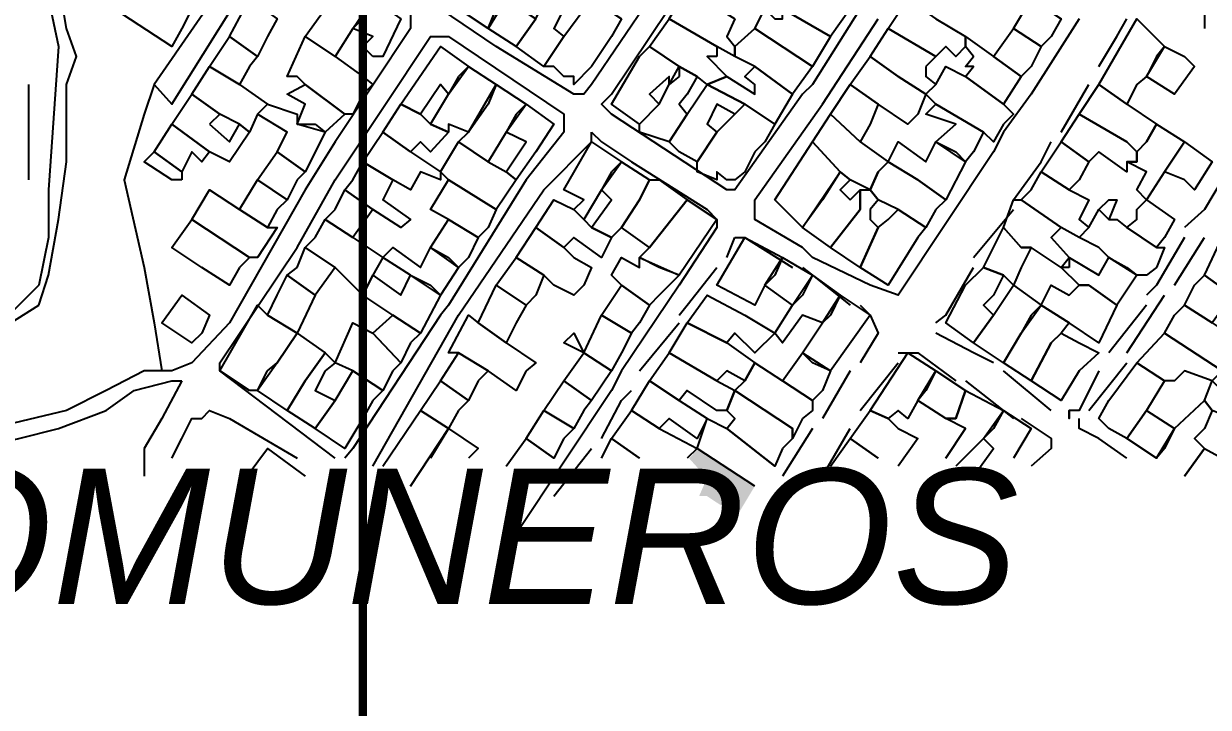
# Model space of a CAD drawing. Header units: millimetres. Extents: x -3588 to 75209, y -3737 to 38254.
# Drawn here: x 18576.6 to 18744.7, y 32644.3 to 32741.4 of the extents above; entities that cross this region are included whole.
import ezdxf

# ---------------------------------------------------------------- set-up
doc = ezdxf.new("R2010")
doc.units = ezdxf.units.MM
for name, color, linetype in [('H', 250, 'Continuous'), ('P', 253, 'Continuous'), ('T', 7, 'Continuous')]:
    doc.layers.add(name, color=color, linetype=linetype)

msp = doc.modelspace()

# ---------------------------------------------------------------- hatches: boundary and pattern name
at = {"layer": 'H', "linetype": 'Continuous'}
msp.add_hatch(color=256, dxfattribs=at).paths.add_polyline_path([(18680.346, 32675.72), (18677.801, 32671.495), (18673.56, 32674.312), (18672.44, 32674.312), (18673.56, 32676.856), (18671.015, 32679.673), (18672.44, 32681.081), (18680.346, 32675.72), (18680.346, 32675.72)])

# ---------------------------------------------------------------- linework, layer by layer
at = {"layer": 'P', "const_width": 1.2}
msp.add_lwpolyline([(18624.733, 27097.434), (18624.733, 36423.662)], dxfattribs=at)
at = {"layer": 'P'}
for points in [[(18646.466, 32759.852), (18653.235, 32769.166), (18666.79, 32788.066), (18676.393, 32803.03), (18677.513, 32803.03), (18677.513, 32804.454), (18695.293, 32792.307), (18695.293, 32790.899), (18669.607, 32751.658), (18665.382, 32744.888), (18657.188, 32732.741), (18656.068, 32731.333), (18654.644, 32731.333), (18643.633, 32738.103), (18635.743, 32743.48), (18641.105, 32751.658), (18646.466, 32759.852)], [(18678.921, 32759.852), (18684.283, 32769.166), (18697.838, 32788.066), (18699.246, 32788.066), (18700.67, 32788.066), (18717.042, 32780.176), (18717.042, 32778.752), (18717.042, 32777.344), (18700.67, 32751.658), (18695.293, 32743.48), (18688.524, 32732.741), (18687.115, 32731.333), (18677.513, 32717.778), (18676.393, 32717.778), (18660.021, 32728.516), (18658.597, 32729.925), (18660.021, 32731.333), (18673.56, 32751.658), (18678.921, 32759.852)], [(18607.225, 32751.658), (18607.225, 32750.249), (18595.094, 32732.741), (18597.622, 32729.925), (18611.178, 32751.658)], [(18642.513, 32740.647), (18638.272, 32743.48), (18643.633, 32753.066), (18647.874, 32750.249), (18645.057, 32744.888), (18642.513, 32740.647)], [(18578.722, 32750.249), (18580.13, 32744.888), (18581.539, 32738.103), (18580.13, 32717.778), (18580.13, 32711.008), (18578.722, 32704.239), (18570.528, 32696.045), (18570.528, 32694.637)], [(18599.047, 32740.647), (18597.622, 32738.103), (18589.445, 32743.48), (18589.445, 32744.888), (18592.261, 32748.841), (18593.67, 32747.417), (18600.455, 32743.48), (18599.047, 32740.647)], [(18742.728, 32748.841), (18744.136, 32743.48), (18744.136, 32740.647)], [(18596.214, 32692.092), (18593.67, 32692.092), (18588.308, 32689.275), (18582.659, 32686.443), (18571.936, 32683.914), (18565.167, 32682.506), (18566.575, 32685.322), (18567.984, 32686.443), (18570.528, 32690.684), (18571.936, 32694.637), (18574.769, 32698.878), (18578.722, 32701.406), (18580.13, 32705.647), (18581.539, 32713.553), (18582.659, 32721.731), (18582.659, 32732.741), (18584.083, 32736.694), (18582.659, 32740.647), (18581.539, 32747.417)], [(18624.733, 32742.056), (18623.308, 32740.647), (18620.78, 32736.694), (18616.539, 32739.527), (18619.371, 32743.48), (18622.188, 32747.417), (18626.141, 32744.888), (18624.733, 32742.056)], [(18653.235, 32743.48), (18651.827, 32740.647), (18653.235, 32739.527), (18650.419, 32735.286), (18646.466, 32738.103), (18649.282, 32742.056), (18651.827, 32747.417), (18654.644, 32744.888), (18653.235, 32743.48)], [(18685.707, 32747.417), (18687.115, 32746.297), (18688.524, 32747.417), (18689.932, 32746.297), (18693.885, 32743.48), (18691.068, 32739.527), (18684.283, 32743.48), (18683.162, 32744.888), (18684.283, 32747.417), (18685.707, 32747.417)], [(18611.178, 32739.527), (18609.769, 32736.694), (18605.816, 32739.527), (18608.633, 32744.888), (18612.586, 32742.056), (18611.178, 32739.527)], [(18626.141, 32736.694), (18624.733, 32738.103), (18626.141, 32739.527), (18623.308, 32740.647), (18626.141, 32744.888), (18630.094, 32742.056), (18627.549, 32736.694), (18626.141, 32736.694)], [(18643.633, 32743.48), (18645.057, 32744.888), (18649.282, 32742.056), (18646.466, 32738.103), (18642.513, 32740.647), (18643.633, 32743.48)], [(18661.429, 32742.056), (18660.021, 32739.527), (18657.188, 32735.286), (18654.644, 32732.741), (18654.644, 32733.878), (18653.235, 32733.878), (18651.827, 32735.286), (18650.419, 32735.286), (18653.235, 32739.527), (18657.188, 32744.888), (18661.429, 32742.056)], [(18677.513, 32742.056), (18676.393, 32739.527), (18677.513, 32738.103), (18677.513, 32736.694), (18674.968, 32738.103), (18668.199, 32742.056), (18670.743, 32746.297), (18677.513, 32742.056)], [(18706.032, 32742.056), (18710.257, 32739.527), (18710.257, 32738.103), (18708.848, 32736.694), (18707.44, 32738.103), (18706.032, 32736.694), (18699.246, 32740.647), (18702.079, 32744.888), (18706.032, 32742.056)], [(18722.403, 32739.527), (18720.995, 32738.103), (18717.042, 32740.647), (18719.571, 32744.888), (18723.812, 32742.056), (18722.403, 32739.527)], [(18631.502, 32743.48), (18631.502, 32742.056), (18631.502, 32740.647), (18620.78, 32724.564)], [(18683.162, 32742.056), (18684.283, 32742.056), (18684.283, 32743.48), (18691.068, 32739.527), (18688.524, 32735.286), (18680.346, 32740.647), (18681.754, 32743.48), (18683.162, 32742.056)], [(18674.968, 32736.694), (18673.56, 32736.694), (18676.393, 32733.878), (18673.56, 32732.741), (18672.152, 32733.878), (18669.607, 32735.286), (18665.382, 32738.103), (18668.199, 32742.056), (18674.968, 32738.103), (18674.968, 32736.694)], [(18726.356, 32742.056), (18719.571, 32731.333), (18715.618, 32725.972), (18714.209, 32723.155), (18700.67, 32702.83), (18696.717, 32704.239), (18688.524, 32708.192), (18687.115, 32709.6), (18680.346, 32713.553), (18680.346, 32714.961), (18680.346, 32716.37), (18689.932, 32729.925), (18697.838, 32742.056)], [(18737.367, 32736.694), (18735.943, 32733.878), (18734.534, 32732.741), (18733.126, 32729.925), (18729.173, 32732.741), (18734.534, 32742.056), (18738.487, 32738.103), (18737.367, 32736.694)], [(18729.173, 32735.286), (18731.718, 32739.527), (18733.126, 32742.056)], [(18688.524, 32735.286), (18685.707, 32731.333), (18680.346, 32735.286), (18677.513, 32736.694), (18677.513, 32738.103), (18680.346, 32740.647), (18688.524, 32735.286)], [(18704.607, 32735.286), (18704.607, 32733.878), (18706.032, 32732.741), (18704.607, 32731.333), (18700.67, 32733.878), (18696.717, 32736.694), (18699.246, 32740.647), (18706.032, 32736.694), (18704.607, 32735.286)], [(18719.571, 32735.286), (18718.162, 32733.878), (18714.209, 32736.694), (18717.042, 32740.647), (18720.995, 32738.103), (18719.571, 32735.286)], [(18608.633, 32735.286), (18607.225, 32732.741), (18602.984, 32735.286), (18605.816, 32739.527), (18609.769, 32736.694), (18608.633, 32735.286)], [(18620.78, 32679.673), (18604.408, 32692.092), (18604.408, 32693.228), (18615.419, 32709.6), (18620.78, 32719.202), (18634.319, 32739.527), (18635.743, 32739.527), (18636.864, 32739.527), (18641.105, 32736.694)], [(18624.733, 32731.333), (18623.308, 32728.516), (18622.188, 32728.516), (18616.539, 32732.741), (18615.419, 32733.878), (18613.994, 32733.878), (18616.539, 32739.527), (18620.78, 32736.694), (18624.733, 32733.878), (18626.141, 32732.741), (18624.733, 32731.333)], [(18638.272, 32733.878), (18636.864, 32731.333), (18635.743, 32732.741), (18632.911, 32728.516), (18630.094, 32729.925), (18635.743, 32738.103), (18639.696, 32735.286), (18638.272, 32733.878)], [(18669.607, 32733.878), (18668.199, 32732.741), (18668.199, 32733.878), (18665.382, 32731.333), (18666.79, 32729.925), (18663.958, 32727.092), (18660.021, 32729.925), (18663.958, 32736.694), (18665.382, 32738.103), (18669.607, 32735.286), (18669.607, 32733.878)], [(18714.209, 32736.694), (18718.162, 32733.878), (18715.618, 32729.925), (18710.257, 32733.878), (18711.393, 32735.286), (18710.257, 32735.286), (18711.393, 32736.694), (18710.257, 32738.103), (18710.257, 32739.527), (18714.209, 32736.694)], [(18741.32, 32736.694), (18742.728, 32735.286), (18739.895, 32731.333), (18735.943, 32733.878), (18738.487, 32738.103), (18741.32, 32736.694)], [(18641.105, 32736.694), (18653.235, 32728.516), (18653.235, 32727.092), (18653.235, 32725.972), (18647.874, 32719.202), (18636.864, 32701.406), (18635.743, 32699.998), (18623.308, 32681.081), (18622.188, 32679.673)], [(18703.487, 32728.516), (18702.079, 32727.092), (18697.838, 32729.925), (18693.885, 32732.741), (18696.717, 32736.694), (18700.67, 32733.878), (18704.607, 32731.333), (18703.487, 32728.516)], [(18607.225, 32732.741), (18611.178, 32729.925), (18609.769, 32728.516), (18608.633, 32725.972), (18607.225, 32727.092), (18604.408, 32728.516), (18600.455, 32731.333), (18602.984, 32735.286), (18607.225, 32732.741)], [(18642.513, 32729.925), (18639.696, 32725.972), (18636.864, 32727.092), (18636.864, 32725.972), (18634.319, 32727.092), (18636.864, 32731.333), (18639.696, 32735.286), (18643.633, 32732.741), (18642.513, 32729.925)], [(18670.743, 32731.333), (18669.607, 32729.925), (18670.743, 32728.516), (18668.199, 32724.564), (18663.958, 32725.972), (18663.958, 32727.092), (18666.79, 32729.925), (18668.199, 32732.741), (18669.607, 32735.286), (18672.152, 32733.878), (18670.743, 32731.333)], [(18685.707, 32731.333), (18683.162, 32727.092), (18678.921, 32729.925), (18673.56, 32732.741), (18676.393, 32733.878), (18680.346, 32731.333), (18680.346, 32732.741), (18678.921, 32733.878), (18680.346, 32735.286), (18685.707, 32731.333)], [(18715.618, 32727.092), (18714.209, 32724.564), (18712.801, 32725.972), (18706.032, 32729.925), (18704.607, 32731.333), (18706.032, 32732.741), (18707.44, 32735.286), (18710.257, 32733.878), (18715.618, 32729.925), (18717.042, 32728.516), (18715.618, 32727.092)], [(18577.298, 32732.741), (18577.298, 32719.202)], [(18595.094, 32732.741), (18593.67, 32728.516), (18590.853, 32719.202), (18593.67, 32706.767), (18595.094, 32698.878), (18596.214, 32692.092)], [(18622.188, 32728.516), (18619.371, 32725.972), (18615.419, 32727.092), (18616.539, 32729.925), (18613.994, 32731.333), (18616.539, 32732.741), (18622.188, 32728.516)], [(18646.466, 32728.516), (18645.057, 32725.972), (18642.513, 32721.731), (18638.272, 32724.564), (18639.696, 32725.972), (18643.633, 32732.741), (18647.874, 32729.925), (18646.466, 32728.516)], [(18677.513, 32728.516), (18674.968, 32729.925), (18673.56, 32727.092), (18674.968, 32725.972), (18672.152, 32721.731), (18669.607, 32723.155), (18668.199, 32724.564), (18670.743, 32728.516), (18673.56, 32732.741), (18678.921, 32729.925), (18677.513, 32728.516)], [(18696.717, 32727.092), (18695.293, 32724.564), (18691.068, 32728.516), (18693.885, 32732.741), (18697.838, 32729.925), (18696.717, 32727.092)], [(18723.812, 32725.972), (18727.765, 32732.741)], [(18726.356, 32728.516), (18729.173, 32732.741), (18733.126, 32729.925), (18737.367, 32727.092), (18735.943, 32724.564), (18734.534, 32723.155), (18733.126, 32724.564), (18726.356, 32728.516)], [(18602.984, 32727.092), (18605.816, 32724.564), (18607.225, 32727.092), (18608.633, 32725.972), (18605.816, 32721.731), (18602.984, 32723.155), (18597.622, 32727.092), (18600.455, 32731.333), (18604.408, 32728.516), (18602.984, 32727.092)], [(18617.947, 32727.092), (18619.371, 32725.972), (18616.539, 32720.323), (18612.586, 32723.155), (18613.994, 32725.972), (18609.769, 32728.516), (18611.178, 32729.925), (18615.419, 32728.516), (18615.419, 32727.092), (18617.947, 32727.092)], [(18632.911, 32728.516), (18634.319, 32727.092), (18636.864, 32725.972), (18634.319, 32723.155), (18632.911, 32724.564), (18631.502, 32723.155), (18627.549, 32725.972), (18630.094, 32729.925), (18632.911, 32728.516)], [(18649.282, 32723.155), (18646.466, 32719.202), (18645.057, 32720.323), (18647.874, 32724.564), (18645.057, 32725.972), (18647.874, 32729.925), (18651.827, 32727.092), (18649.282, 32723.155)], [(18680.346, 32723.155), (18678.921, 32720.323), (18677.513, 32719.202), (18676.393, 32719.202), (18674.968, 32720.323), (18674.968, 32719.202), (18672.152, 32720.323), (18672.152, 32721.731), (18674.968, 32725.972), (18677.513, 32728.516), (18678.921, 32729.925), (18683.162, 32727.092), (18681.754, 32724.564), (18680.346, 32723.155)], [(18711.393, 32723.155), (18710.257, 32721.731), (18706.032, 32724.564), (18708.848, 32727.092), (18704.607, 32728.516), (18706.032, 32729.925), (18712.801, 32725.972), (18711.393, 32723.155)], [(18695.293, 32724.564), (18699.246, 32721.731), (18697.838, 32720.323), (18696.717, 32717.778), (18693.885, 32719.202), (18692.476, 32720.323), (18688.524, 32724.564), (18691.068, 32728.516), (18695.293, 32724.564)], [(18733.126, 32724.564), (18734.534, 32723.155), (18734.534, 32721.731), (18733.126, 32721.731), (18733.126, 32720.323), (18729.173, 32723.155), (18727.765, 32721.731), (18723.812, 32724.564), (18726.356, 32728.516), (18733.126, 32724.564)], [(18602.984, 32723.155), (18601.863, 32721.731), (18600.455, 32723.155), (18599.047, 32720.323), (18595.094, 32723.155), (18597.622, 32727.092), (18602.984, 32723.155)], [(18738.487, 32720.323), (18735.943, 32716.37), (18734.534, 32717.778), (18735.943, 32720.323), (18733.126, 32721.731), (18734.534, 32721.731), (18734.534, 32723.155), (18735.943, 32724.564), (18737.367, 32727.092), (18741.32, 32724.564), (18738.487, 32720.323)], [(18631.502, 32723.155), (18635.743, 32720.323), (18635.743, 32719.202), (18632.911, 32720.323), (18631.502, 32717.778), (18628.958, 32719.202), (18624.733, 32721.731), (18627.549, 32725.972), (18631.502, 32723.155)], [(18626.141, 32678.553), (18638.272, 32699.998), (18650.419, 32717.778), (18657.188, 32724.564), (18657.188, 32725.972)], [(18657.188, 32725.972), (18658.597, 32724.564), (18662.838, 32721.731), (18673.56, 32714.961), (18674.968, 32713.553), (18674.968, 32712.417), (18669.607, 32704.239), (18661.429, 32692.092), (18660.021, 32689.275), (18646.466, 32668.951)], [(18599.047, 32719.202), (18597.622, 32719.202), (18593.67, 32721.731), (18595.094, 32723.155), (18599.047, 32720.323), (18599.047, 32719.202)], [(18620.78, 32724.564), (18616.539, 32717.778), (18605.816, 32698.878), (18600.455, 32693.228)], [(18615.419, 32719.202), (18613.994, 32716.37), (18609.769, 32719.202), (18612.586, 32723.155), (18616.539, 32720.323), (18615.419, 32719.202)], [(18642.513, 32721.731), (18645.057, 32720.323), (18646.466, 32719.202), (18643.633, 32714.961), (18636.864, 32719.202), (18635.743, 32720.323), (18638.272, 32724.564), (18642.513, 32721.731)], [(18660.021, 32720.323), (18658.597, 32717.778), (18656.068, 32713.553), (18654.644, 32714.961), (18656.068, 32716.37), (18653.235, 32717.778), (18657.188, 32724.564), (18661.429, 32721.731), (18660.021, 32720.323)], [(18689.932, 32716.37), (18687.115, 32712.417), (18683.162, 32716.37), (18688.524, 32724.564), (18692.476, 32720.323), (18689.932, 32716.37)], [(18708.848, 32723.155), (18710.257, 32721.731), (18707.44, 32716.37), (18703.487, 32719.202), (18699.246, 32721.731), (18700.67, 32724.564), (18704.607, 32721.731), (18706.032, 32724.564), (18708.848, 32723.155)], [(18717.042, 32716.37), (18720.995, 32721.731), (18722.403, 32724.564)], [(18726.356, 32719.202), (18724.932, 32717.778), (18720.995, 32720.323), (18723.812, 32724.564), (18727.765, 32721.731), (18726.356, 32719.202)], [(18741.32, 32719.202), (18738.487, 32720.323), (18741.32, 32724.564), (18745.257, 32721.731), (18742.728, 32717.778), (18741.32, 32719.202)], [(18623.308, 32719.202), (18624.733, 32721.731), (18628.958, 32719.202), (18627.549, 32716.37), (18631.502, 32713.553), (18630.094, 32712.417), (18626.141, 32714.961), (18622.188, 32717.778), (18623.308, 32719.202)], [(18663.958, 32716.37), (18661.429, 32712.417), (18660.021, 32711.008), (18657.188, 32712.417), (18660.021, 32716.37), (18658.597, 32717.778), (18661.429, 32721.731), (18665.382, 32719.202), (18663.958, 32716.37)], [(18706.032, 32714.961), (18704.607, 32712.417), (18700.67, 32714.961), (18697.838, 32716.37), (18696.717, 32717.778), (18697.838, 32720.323), (18699.246, 32721.731), (18703.487, 32719.202), (18707.44, 32716.37), (18706.032, 32714.961)], [(18693.885, 32716.37), (18695.293, 32717.778), (18695.293, 32716.37), (18695.293, 32714.961), (18691.068, 32709.6), (18687.115, 32712.417), (18692.476, 32720.323), (18693.885, 32719.202), (18692.476, 32717.778), (18693.885, 32716.37)], [(18724.932, 32717.778), (18727.765, 32716.37), (18726.356, 32713.553), (18727.765, 32712.417), (18726.356, 32711.008), (18723.812, 32712.417), (18718.162, 32716.37), (18719.571, 32717.778), (18720.995, 32720.323), (18724.932, 32717.778)], [(18612.586, 32714.961), (18611.178, 32712.417), (18607.225, 32714.961), (18609.769, 32719.202), (18613.994, 32716.37), (18612.586, 32714.961)], [(18642.513, 32712.417), (18641.105, 32711.008), (18636.864, 32713.553), (18634.319, 32714.961), (18636.864, 32719.202), (18643.633, 32714.961), (18642.513, 32712.417)], [(18663.958, 32716.37), (18665.382, 32719.202), (18666.79, 32719.202), (18670.743, 32716.37), (18665.382, 32709.6), (18661.429, 32712.417), (18663.958, 32716.37)], [(18746.681, 32719.202), (18744.136, 32714.961), (18741.32, 32712.417)], [(18611.178, 32712.417), (18612.586, 32712.417), (18609.769, 32708.192), (18608.633, 32708.192), (18600.455, 32713.553), (18602.984, 32717.778), (18607.225, 32714.961), (18611.178, 32712.417)], [(18620.78, 32714.961), (18622.188, 32717.778), (18626.141, 32714.961), (18623.308, 32711.008), (18619.371, 32713.553), (18620.78, 32714.961)], [(18654.644, 32714.961), (18656.068, 32713.553), (18657.188, 32712.417), (18660.021, 32711.008), (18658.597, 32708.192), (18654.644, 32711.008), (18653.235, 32709.6), (18649.282, 32712.417), (18651.827, 32716.37), (18654.644, 32714.961)], [(18666.79, 32706.767), (18663.958, 32708.192), (18665.382, 32709.6), (18670.743, 32716.37), (18674.968, 32713.553), (18669.607, 32705.647), (18666.79, 32706.767)], [(18696.717, 32714.961), (18696.717, 32713.553), (18697.838, 32712.417), (18695.293, 32706.767), (18691.068, 32709.6), (18695.293, 32714.961), (18695.293, 32716.37), (18695.293, 32717.778), (18696.717, 32717.778), (18697.838, 32716.37), (18696.717, 32714.961)], [(18724.932, 32706.767), (18723.812, 32706.767), (18719.571, 32709.6), (18718.162, 32709.6), (18715.618, 32712.417), (18717.042, 32716.37), (18718.162, 32716.37), (18723.812, 32712.417), (18722.403, 32711.008), (18724.932, 32708.192), (18724.932, 32706.767)], [(18730.581, 32713.553), (18729.173, 32714.961), (18730.581, 32716.37), (18731.718, 32716.37), (18730.581, 32713.553)], [(18738.487, 32711.008), (18737.367, 32709.6), (18733.126, 32712.417), (18734.534, 32713.553), (18734.534, 32714.961), (18735.943, 32716.37), (18739.895, 32713.553), (18738.487, 32711.008)], [(18704.607, 32712.417), (18703.487, 32711.008), (18699.246, 32704.239), (18695.293, 32706.767), (18697.838, 32712.417), (18699.246, 32713.553), (18700.67, 32714.961), (18704.607, 32712.417)], [(18711.393, 32708.192), (18717.042, 32714.961)], [(18737.367, 32706.767), (18735.943, 32705.647), (18734.534, 32705.647), (18730.581, 32708.192), (18729.173, 32709.6), (18726.356, 32711.008), (18727.765, 32712.417), (18729.173, 32714.961), (18730.581, 32713.553), (18731.718, 32713.553), (18733.126, 32712.417), (18737.367, 32709.6), (18738.487, 32709.6), (18737.367, 32706.767)], [(18746.681, 32711.008), (18749.498, 32714.961), (18753.451, 32712.417), (18750.906, 32706.767), (18748.089, 32702.83), (18744.136, 32705.647), (18746.681, 32711.008)], [(18607.225, 32706.767), (18605.816, 32704.239), (18601.863, 32706.767), (18597.622, 32709.6), (18600.455, 32713.553), (18608.633, 32708.192), (18607.225, 32706.767)], [(18617.947, 32711.008), (18619.371, 32713.553), (18623.308, 32711.008), (18627.549, 32708.192), (18626.141, 32705.647), (18624.733, 32702.83), (18620.78, 32706.767), (18616.539, 32709.6), (18617.947, 32711.008)], [(18639.696, 32708.192), (18638.272, 32706.767), (18634.319, 32709.6), (18636.864, 32713.553), (18641.105, 32711.008), (18639.696, 32708.192)], [(18656.068, 32704.239), (18654.644, 32702.83), (18651.827, 32704.239), (18650.419, 32705.647), (18646.466, 32708.192), (18649.282, 32712.417), (18653.235, 32709.6), (18654.644, 32708.192), (18657.188, 32706.767), (18656.068, 32704.239)], [(18718.162, 32706.767), (18717.042, 32704.239), (18715.618, 32705.647), (18712.801, 32706.767), (18715.618, 32712.417), (18718.162, 32709.6), (18719.571, 32709.6), (18718.162, 32706.767)], [(18615.419, 32706.767), (18616.539, 32709.6), (18620.78, 32706.767), (18617.947, 32702.83), (18613.994, 32705.647), (18615.419, 32706.767)], [(18636.864, 32708.192), (18638.272, 32706.767), (18635.743, 32702.83), (18631.502, 32705.647), (18627.549, 32708.192), (18628.958, 32709.6), (18632.911, 32706.767), (18634.319, 32709.6), (18636.864, 32708.192)], [(18683.162, 32705.647), (18681.754, 32704.239), (18680.346, 32701.406), (18674.968, 32704.239), (18678.921, 32711.008), (18684.283, 32708.192), (18683.162, 32705.647)], [(18676.393, 32708.192), (18677.513, 32711.008)], [(18677.513, 32711.008), (18678.921, 32711.008), (18685.707, 32706.767)], [(18741.32, 32711.008), (18737.367, 32704.239), (18735.943, 32702.83)], [(18739.895, 32704.239), (18744.136, 32711.008)], [(18649.282, 32702.83), (18647.874, 32701.406), (18643.633, 32704.239), (18646.466, 32708.192), (18650.419, 32705.647), (18649.282, 32702.83)], [(18666.79, 32702.83), (18665.382, 32701.406), (18661.429, 32704.239), (18660.021, 32705.647), (18661.429, 32708.192), (18663.958, 32706.767), (18663.958, 32708.192), (18669.607, 32705.647), (18666.79, 32702.83)], [(18687.115, 32702.83), (18685.707, 32701.406), (18681.754, 32704.239), (18684.283, 32708.192), (18688.524, 32705.647), (18687.115, 32702.83)], [(18733.126, 32706.767), (18734.534, 32705.647), (18731.718, 32701.406), (18727.765, 32704.239), (18726.356, 32704.239), (18723.812, 32706.767), (18724.932, 32708.192), (18729.173, 32705.647), (18730.581, 32708.192), (18733.126, 32706.767)], [(18669.607, 32699.998), (18670.743, 32701.406), (18674.968, 32706.767)], [(18687.115, 32706.767), (18688.524, 32705.647), (18693.885, 32701.406)], [(18706.032, 32698.878), (18707.44, 32699.998), (18711.393, 32706.767)], [(18714.209, 32702.83), (18712.801, 32701.406), (18714.209, 32699.998), (18711.393, 32696.045), (18707.44, 32698.878), (18710.257, 32704.239), (18712.801, 32706.767), (18715.618, 32705.647), (18714.209, 32702.83)], [(18612.586, 32702.83), (18613.994, 32705.647), (18617.947, 32702.83), (18615.419, 32697.453), (18611.178, 32699.998), (18612.586, 32702.83)], [(18634.319, 32704.239), (18635.743, 32702.83), (18632.911, 32697.453), (18628.958, 32699.998), (18624.733, 32702.83), (18626.141, 32705.647), (18630.094, 32702.83), (18631.502, 32705.647), (18634.319, 32704.239)], [(18691.068, 32699.998), (18689.932, 32698.878), (18687.115, 32699.998), (18684.283, 32696.045), (18683.162, 32697.453), (18685.707, 32701.406), (18688.524, 32705.647), (18692.476, 32702.83), (18691.068, 32699.998)], [(18742.728, 32704.239), (18744.136, 32705.647), (18748.089, 32702.83), (18745.257, 32698.878), (18741.32, 32701.406), (18742.728, 32704.239)], [(18601.863, 32697.453), (18600.455, 32696.045), (18596.214, 32698.878), (18599.047, 32702.83), (18602.984, 32699.998), (18601.863, 32697.453)], [(18646.466, 32698.878), (18645.057, 32696.045), (18641.105, 32698.878), (18643.633, 32704.239), (18647.874, 32701.406), (18646.466, 32698.878)], [(18663.958, 32698.878), (18662.838, 32697.453), (18658.597, 32699.998), (18661.429, 32704.239), (18665.382, 32701.406), (18663.958, 32698.878)], [(18678.921, 32699.998), (18683.162, 32697.453), (18680.346, 32694.637), (18677.513, 32697.453), (18676.393, 32696.045), (18670.743, 32698.878), (18673.56, 32702.83), (18678.921, 32699.998)], [(18688.524, 32693.228), (18687.115, 32694.637), (18689.932, 32698.878), (18692.476, 32702.83), (18696.717, 32699.998), (18691.068, 32692.092), (18688.524, 32693.228)], [(18719.571, 32699.998), (18718.162, 32697.453), (18715.618, 32693.228), (18711.393, 32696.045), (18714.209, 32699.998), (18717.042, 32704.239), (18720.995, 32701.406), (18719.571, 32699.998)], [(18727.765, 32704.239), (18731.718, 32701.406), (18729.173, 32696.045), (18724.932, 32698.878), (18720.995, 32701.406), (18722.403, 32704.239), (18724.932, 32702.83), (18726.356, 32704.239), (18727.765, 32704.239)], [(18733.126, 32694.637), (18738.487, 32702.83)], [(18608.633, 32689.275), (18604.408, 32692.092), (18609.769, 32701.406), (18611.178, 32699.998), (18615.419, 32697.453), (18612.586, 32693.228), (18609.769, 32689.275), (18608.633, 32689.275)], [(18695.293, 32701.406), (18696.717, 32699.998), (18697.838, 32697.453), (18695.293, 32693.228)], [(18724.932, 32698.878), (18723.812, 32697.453), (18722.403, 32696.045), (18719.571, 32690.684), (18715.618, 32693.228), (18718.162, 32697.453), (18720.995, 32701.406), (18724.932, 32698.878)], [(18735.943, 32701.406), (18730.581, 32694.637)], [(18739.895, 32699.998), (18741.32, 32701.406), (18745.257, 32698.878), (18749.498, 32696.045), (18746.681, 32692.092), (18738.487, 32697.453), (18739.895, 32699.998)], [(18631.502, 32696.045), (18630.094, 32693.228), (18626.141, 32697.453), (18628.958, 32699.998), (18632.911, 32697.453), (18631.502, 32696.045)], [(18647.874, 32692.092), (18646.466, 32689.275), (18642.513, 32692.092), (18638.272, 32694.637), (18636.864, 32694.637), (18639.696, 32699.998), (18641.105, 32698.878), (18645.057, 32696.045), (18649.282, 32693.228), (18647.874, 32692.092)], [(18661.429, 32694.637), (18660.021, 32692.092), (18656.068, 32694.637), (18658.597, 32699.998), (18662.838, 32697.453), (18661.429, 32694.637)], [(18628.958, 32692.092), (18627.549, 32689.275), (18623.308, 32692.092), (18620.78, 32693.228), (18623.308, 32698.878), (18626.141, 32697.453), (18630.094, 32693.228), (18628.958, 32692.092)], [(18663.958, 32692.092), (18669.607, 32698.878)], [(18676.393, 32696.045), (18680.346, 32693.228), (18678.921, 32690.684), (18676.393, 32692.092), (18674.968, 32690.684), (18668.199, 32694.637), (18670.743, 32698.878), (18676.393, 32696.045)], [(18611.178, 32692.092), (18612.586, 32693.228), (18615.419, 32697.453), (18619.371, 32694.637), (18616.539, 32690.684), (18613.994, 32686.443), (18609.769, 32689.275), (18611.178, 32692.092)], [(18656.068, 32694.637), (18660.021, 32692.092), (18657.188, 32687.867), (18653.235, 32690.684), (18656.068, 32694.637), (18653.235, 32696.045), (18654.644, 32697.453), (18656.068, 32694.637)], [(18714.209, 32693.228), (18711.393, 32694.637), (18706.032, 32697.453)], [(18726.356, 32692.092), (18723.812, 32687.867), (18719.571, 32690.684), (18722.403, 32696.045), (18723.812, 32697.453), (18726.356, 32696.045), (18729.173, 32694.637), (18726.356, 32692.092)], [(18745.257, 32690.684), (18741.32, 32692.092), (18739.895, 32690.684), (18738.487, 32690.684), (18734.534, 32693.228), (18738.487, 32697.453), (18746.681, 32692.092), (18745.257, 32690.684)], [(18619.371, 32692.092), (18617.947, 32689.275), (18620.78, 32687.867), (18617.947, 32683.914), (18613.994, 32686.443), (18616.539, 32690.684), (18619.371, 32694.637), (18620.78, 32693.228), (18619.371, 32692.092)], [(18641.105, 32690.684), (18639.696, 32687.867), (18635.743, 32690.684), (18638.272, 32694.637), (18642.513, 32692.092), (18641.105, 32690.684)], [(18674.968, 32690.684), (18677.513, 32689.275), (18676.393, 32686.443), (18674.968, 32686.443), (18670.743, 32689.275), (18669.607, 32687.867), (18665.382, 32690.684), (18668.199, 32694.637), (18674.968, 32690.684)], [(18689.932, 32689.275), (18688.524, 32687.867), (18684.283, 32690.684), (18687.115, 32694.637), (18691.068, 32692.092), (18689.932, 32689.275)], [(18704.607, 32689.275), (18703.487, 32687.867), (18702.079, 32685.322), (18700.67, 32686.443), (18699.246, 32685.322), (18696.717, 32686.443), (18702.079, 32694.637), (18706.032, 32692.092), (18704.607, 32689.275)], [(18700.67, 32694.637), (18702.079, 32694.637), (18703.487, 32694.637), (18708.848, 32690.684)], [(18600.455, 32693.228), (18597.622, 32692.092), (18596.214, 32692.092)], [(18687.115, 32685.322), (18685.707, 32682.506), (18685.707, 32683.914), (18677.513, 32689.275), (18678.921, 32690.684), (18680.346, 32693.228), (18684.283, 32690.684), (18688.524, 32687.867), (18688.524, 32686.443), (18687.115, 32685.322)], [(18695.293, 32686.443), (18700.67, 32693.228)], [(18727.765, 32686.443), (18733.126, 32693.228)], [(18733.126, 32682.506), (18730.581, 32683.914), (18729.173, 32685.322), (18730.581, 32687.867), (18734.534, 32693.228), (18738.487, 32690.684), (18735.943, 32686.443), (18733.126, 32682.506)], [(18626.141, 32687.867), (18624.733, 32685.322), (18622.188, 32681.081), (18617.947, 32683.914), (18620.78, 32687.867), (18623.308, 32692.092), (18627.549, 32689.275), (18626.141, 32687.867)], [(18693.885, 32692.092), (18689.932, 32685.322)], [(18703.487, 32687.867), (18706.032, 32692.092), (18710.257, 32689.275), (18708.848, 32685.322), (18707.44, 32685.322), (18703.487, 32687.867)], [(18722.403, 32686.443), (18715.618, 32692.092)], [(18729.173, 32692.092), (18726.356, 32686.443), (18724.932, 32686.443), (18724.932, 32685.322), (18724.932, 32686.443)], [(18563.759, 32679.673), (18575.889, 32682.506), (18581.539, 32683.914), (18588.308, 32686.443), (18592.261, 32689.275), (18597.622, 32690.684), (18599.047, 32690.684)], [(18599.047, 32690.684), (18596.214, 32685.322), (18593.67, 32681.081), (18593.67, 32677.128)], [(18638.272, 32686.443), (18636.864, 32683.914), (18632.911, 32686.443), (18635.743, 32690.684), (18639.696, 32687.867), (18638.272, 32686.443)], [(18656.068, 32686.443), (18654.644, 32683.914), (18650.419, 32686.443), (18653.235, 32690.684), (18657.188, 32687.867), (18656.068, 32686.443)], [(18669.607, 32687.867), (18673.56, 32685.322), (18672.152, 32682.506), (18668.199, 32685.322), (18666.79, 32683.914), (18662.838, 32686.443), (18665.382, 32690.684), (18669.607, 32687.867)], [(18710.257, 32690.684), (18717.042, 32685.322)], [(18753.451, 32685.322), (18752.042, 32682.506), (18749.498, 32683.914), (18748.089, 32685.322), (18745.257, 32686.443), (18744.136, 32687.867), (18745.257, 32690.684), (18746.681, 32689.275), (18748.089, 32690.684), (18754.859, 32686.443), (18753.451, 32685.322)], [(18658.597, 32682.506), (18661.429, 32687.867), (18662.838, 32689.275)], [(18684.283, 32681.081), (18683.162, 32678.553), (18676.393, 32683.914), (18677.513, 32685.322), (18676.393, 32686.443), (18677.513, 32689.275), (18685.707, 32683.914), (18685.707, 32682.506), (18684.283, 32681.081)], [(18707.44, 32679.673), (18710.257, 32683.914), (18707.44, 32685.322), (18708.848, 32685.322), (18710.257, 32689.275), (18715.618, 32686.443), (18714.209, 32683.914)], [(18737.367, 32679.673), (18739.895, 32683.914), (18744.136, 32687.867), (18745.257, 32686.443), (18744.136, 32683.914)], [(18597.622, 32679.673), (18599.047, 32682.506), (18600.455, 32685.322), (18601.863, 32685.322), (18602.984, 32686.443), (18605.816, 32685.322), (18615.419, 32679.673)], [(18627.549, 32678.553), (18632.911, 32686.443), (18636.864, 32683.914), (18634.319, 32679.673)], [(18653.235, 32682.506), (18651.827, 32679.673), (18647.874, 32682.506), (18650.419, 32686.443), (18654.644, 32683.914), (18653.235, 32682.506)], [(18663.958, 32679.673), (18660.021, 32682.506), (18662.838, 32686.443), (18666.79, 32683.914)], [(18697.838, 32679.673), (18693.885, 32682.506), (18696.717, 32686.443), (18699.246, 32685.322)], [(18711.393, 32677.128), (18714.209, 32681.081), (18712.801, 32682.506), (18715.618, 32686.443), (18719.571, 32683.914), (18717.042, 32679.673)], [(18738.487, 32681.081), (18737.367, 32679.673), (18733.126, 32682.506), (18735.943, 32686.443), (18739.895, 32683.914), (18738.487, 32681.081)], [(18680.346, 32675.72), (18672.152, 32681.081), (18673.56, 32685.322), (18676.393, 32683.914)], [(18699.246, 32685.322), (18700.67, 32683.914), (18703.487, 32682.506), (18700.67, 32678.553)], [(18718.162, 32685.322), (18722.403, 32682.506), (18722.403, 32681.081), (18719.571, 32678.553)], [(18733.126, 32679.673), (18729.173, 32682.506), (18726.356, 32683.914), (18726.356, 32685.322)], [(18631.502, 32675.72), (18636.864, 32683.914), (18641.105, 32681.081), (18639.696, 32679.673)], [(18666.79, 32683.914), (18672.152, 32681.081), (18670.743, 32679.673)], [(18676.393, 32683.914), (18683.162, 32678.553)], [(18688.524, 32683.914), (18684.283, 32677.128)], [(18689.932, 32677.128), (18693.885, 32683.914)], [(18714.209, 32683.914), (18712.801, 32682.506), (18708.848, 32678.553)], [(18744.136, 32683.914), (18742.728, 32682.506), (18744.136, 32681.081), (18741.32, 32677.128)], [(18741.32, 32677.128), (18744.136, 32681.081), (18746.681, 32679.673), (18749.498, 32683.914), (18752.042, 32682.506), (18750.906, 32681.081)], [(18607.225, 32675.72), (18611.178, 32681.081), (18616.539, 32677.128)], [(18645.057, 32678.553), (18647.874, 32682.506), (18651.827, 32679.673)], [(18651.827, 32674.312), (18657.188, 32681.081)], [(18658.597, 32679.673), (18660.021, 32682.506), (18663.958, 32679.673)], [(18691.068, 32678.553), (18693.885, 32682.506), (18697.838, 32679.673)]]:
    msp.add_lwpolyline(points, dxfattribs=at)

# ---------------------------------------------------------------- texts
at = {"layer": 'T', "insert": (18540.441, 32678.217), "char_height": 19.20446, "attachment_point": 1}
msp.add_mtext('{\\fArial|b0|i1|c0|p18;COMUNEROS}', dxfattribs=at)

doc.saveas('drawing.dxf')
